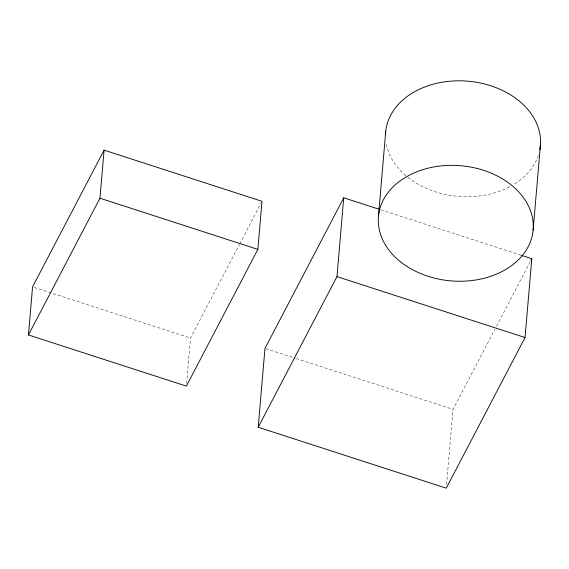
<?xml version="1.0" encoding="UTF-8"?>
<svg xmlns="http://www.w3.org/2000/svg" width="569" height="569" viewBox="0 0 569 569"><rect width="100%" height="100%" fill="white"/><g stroke="black" fill="none" stroke-linecap="round" stroke-linejoin="round"><path stroke-width="0.43" stroke-dasharray="2.85 2.13" d="M186.582 383.499L190.48 338.05L239.385 244.528M446.565 484.632L453.016 409.353L494.866 329.33M239.798 243.745L261.171 202.877M496.509 326.193L530.564 261.071M380.846 209.812L521.673 255.438M265.808 348.697L295.325 358.264M296.172 358.534L453.016 409.353M34.261 287.437L190.48 338.05M538.345 155.358A77.64 57.789 4.9 0 1 513.999 184.328M509.703 186.767A77.64 57.789 4.9 0 1 406.486 176.205M405.853 175.679A77.64 57.789 4.9 0 1 386.052 142.634"/><path stroke-width="0.85" d="M28.45 334.963L32.568 286.89L104.084 150.145L261.989 201.305L257.871 249.371L186.355 386.123L28.45 334.963L99.966 198.211L104.084 150.145M521.673 255.438L531.795 258.717L525.038 337.538L446.26 488.174L258.212 427.248L264.969 348.427L343.74 197.792L379.16 209.264M258.212 427.248L336.983 276.612L343.74 197.792M378.449 216.426L385.697 131.894M533.125 230.175A77.64 57.789 4.9 0 0 421.672 170.024A77.64 57.789 4.9 0 0 412.561 269.706A77.64 57.789 4.9 0 0 533.125 230.175L540.372 145.643M530.969 260.289L531.795 258.717M99.966 198.211L257.871 249.371M336.983 276.612L525.038 337.538M385.54 134.369A77.64 57.789 4.9 0 1 469.397 81.324A77.64 57.789 4.9 0 1 539.796 149.732"/></g></svg>
